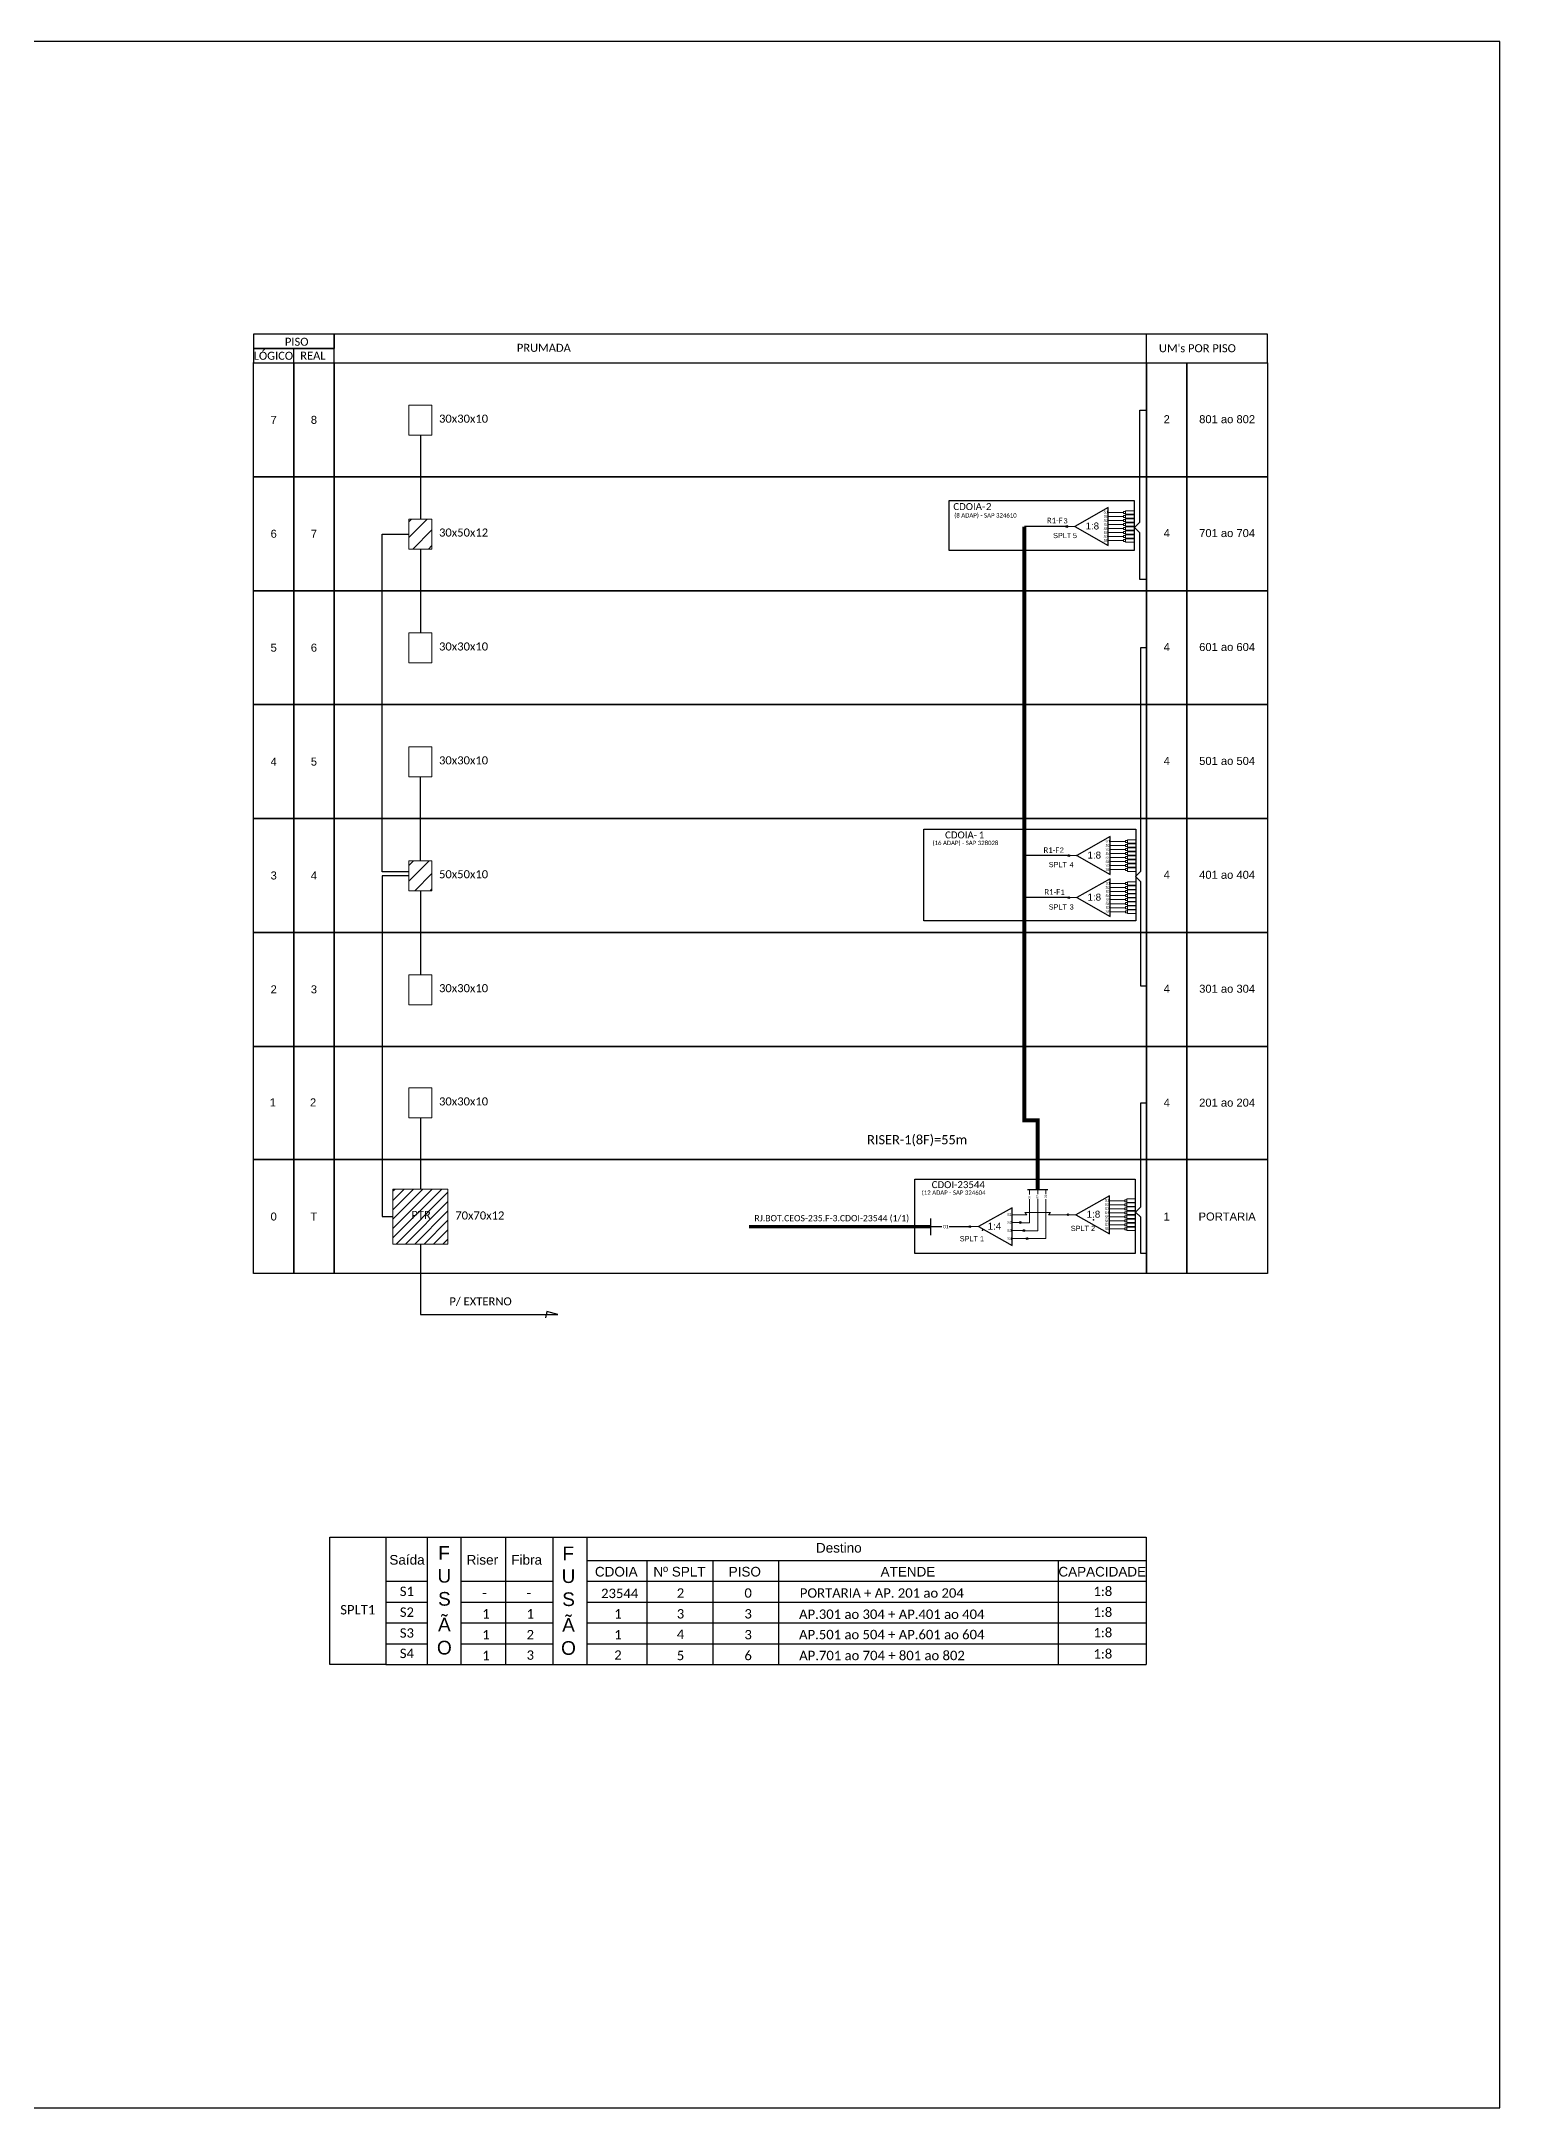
# Model space of a CAD drawing. Extents: x -89 to 749, y 705 to 1299.
# Drawn here: x 330 to 749, y 705 to 1299 of the extents above; entities that cross this region are included whole.
import ezdxf
from ezdxf.enums import TextEntityAlignment as Align

# ---------------------------------------------------------------- set-up
doc = ezdxf.new("R2010")
doc.units = 0
doc.styles.add('ARIAL', font='arial.ttf')
doc.styles.add('WMF-Calibri0', font='calibri.ttf')

# ---------------------------------------------------------------- blocks, each defined once
blk = doc.blocks.new('SPLT_1-8_SC-APC')
at = {"color": 1}
blk.add_lwpolyline([(-7.37, -2.1), (-17.04, -7.55), (-7.37, -13), (-7.37, -2.1)], dxfattribs=at)
at = {"color": 3, "lineweight": 0}
for points in [[(-2.99, -3.51), (-7.37, -3.51)], [(-7.37, -4.66), (-2.99, -4.66)], [(-7.37, -5.82), (-2.99, -5.82)], [(-2.41, -3.02), (-2.41, -4)], [(-2.41, -3.02), (0, -3.02)], [(-2.41, -4), (0, -4)], [(-2.41, -4.17), (-2.41, -5.16)], [(-2.41, -4.17), (0, -4.17)], [(-2.41, -5.16), (0, -5.16)], [(-2.41, -5.32), (-2.41, -6.31)], [(-2.41, -5.32), (0, -5.32)], [(-7.37, -6.97), (-2.99, -6.97)], [(-7.37, -8.12), (-2.99, -8.12)], [(-7.37, -9.28), (-2.99, -9.28)], [(-7.37, -10.43), (-2.99, -10.43)], [(-7.37, -11.58), (-2.99, -11.58)], [(-2.41, -6.31), (0, -6.31)], [(-2.41, -6.48), (-2.41, -7.46)], [(-2.41, -6.48), (0, -6.48)], [(-2.41, -7.46), (0, -7.46)], [(-2.41, -7.63), (-2.41, -8.62)], [(-2.41, -7.63), (0, -7.63)], [(-2.41, -8.62), (0, -8.62)], [(-2.41, -8.78), (-2.41, -9.77)], [(-2.41, -8.78), (0, -8.78)], [(-2.41, -9.77), (0, -9.77)], [(-2.41, -9.94), (-2.41, -10.92)], [(-2.41, -9.94), (0, -9.94)], [(-2.41, -10.92), (0, -10.92)], [(-2.41, -11.09), (-2.41, -12.08)], [(-2.41, -11.09), (0, -11.09)], [(-2.41, -12.08), (0, -12.08)]]:
    blk.add_lwpolyline(points, dxfattribs=at)
for points in [[(-2.99, -3.22), (-2.41, -3.22), (-2.41, -3.8), (-2.99, -3.8)], [(-2.99, -4.38), (-2.41, -4.38), (-2.41, -4.95), (-2.99, -4.95)], [(-2.99, -5.53), (-2.41, -5.53), (-2.41, -6.1), (-2.99, -6.1)], [(-2.99, -6.68), (-2.41, -6.68), (-2.41, -7.26), (-2.99, -7.26)], [(-2.99, -7.84), (-2.41, -7.84), (-2.41, -8.41), (-2.99, -8.41)], [(-2.99, -8.99), (-2.41, -8.99), (-2.41, -9.56), (-2.99, -9.56)], [(-2.99, -10.14), (-2.41, -10.14), (-2.41, -10.72), (-2.99, -10.72)], [(-2.99, -11.3), (-2.41, -11.3), (-2.41, -11.87), (-2.99, -11.87)]]:
    blk.add_lwpolyline(points, close=True, dxfattribs=at)
at = {"color": 1, "lineweight": 0}
blk.add_lwpolyline([(-17.04, -7.55), (-19.26, -7.55)], dxfattribs=at)
at = {"color": 1, "style": 'ARIAL'}
for s, height, p in [('S1', 0.75, (-8.74, -3.78)), ('S2', 0.75, (-8.74, -4.97)), ('S3', 0.75, (-8.74, -6.18)), ('1:8', 2, (-13.91, -8.4)), ('S4', 0.75, (-8.74, -7.36)), ('S5', 0.75, (-8.74, -8.57)), ('S6', 0.75, (-8.74, -9.69)), ('S7', 0.75, (-8.74, -10.78)), ('S8', 0.75, (-8.74, -11.9))]:
    blk.add_text(s, height=height, dxfattribs=at).set_placement(p)
blk = doc.blocks.new('SPLITTER_')
blk.add_point((0, 0))
at = {"style": 'ARIAL', "flags": 4}
blk.add_attdef('SPLT', (0, -3.26), '', height=1.5, dxfattribs=at)

msp = doc.modelspace()

# ---------------------------------------------------------------- hatches: boundary and pattern name
h = msp.add_hatch()
h.set_pattern_fill('ANSI31', color=1, style=0)
h.set_pattern_definition([(45, (-612.606, 148.5947), (-2.245064, 2.245064), [])])
h.paths.add_polyline_path([(442.25, 1161.69), (435.63, 1161.69), (435.63, 1153.07), (442.25, 1153.07)])
h.paths.add_polyline_path([(442.25, 1063.46), (435.63, 1063.46), (435.63, 1054.84), (442.25, 1054.84)])
h.paths.add_polyline_path([(443.91, 1156.04), (458.94, 1156.04), (458.94, 1159.58), (443.91, 1159.58)], flags=9)
h = msp.add_hatch(color=3)
h.dxf.hatch_style = 1
edge = h.paths.add_edge_path()
edge.add_arc((624.83, 1159.55), 0.256, 0, 360)
h = msp.add_hatch(color=3)
h.dxf.hatch_style = 1
edge = h.paths.add_edge_path()
edge.add_arc((625.41, 1064.96), 0.256, 0, 360)
h = msp.add_hatch(color=3)
h.dxf.hatch_style = 1
edge = h.paths.add_edge_path()
edge.add_arc((625.41, 1052.86), 0.256, 0, 360)
h = msp.add_hatch()
h.set_pattern_fill('ANSI31', color=1, scale=0.6)
h.set_pattern_definition([(45, (-345.564, 3640.3549), (-1.3470384, 1.3470384), [])])
h.paths.add_polyline_path([(446.85, 953.29), (446.85, 969.1), (431.04, 969.1), (431.04, 953.29)])
h.paths.add_polyline_path([(435.78, 959.92), (442.58, 959.92), (442.58, 963.4), (435.78, 963.4)], flags=24)
h = msp.add_hatch(color=3)
h.dxf.hatch_style = 1
edge = h.paths.add_edge_path()
edge.add_arc((596.89, 958.29), 0.256, 0, 360)
h = msp.add_hatch(color=3)
h.dxf.hatch_style = 1
edge = h.paths.add_edge_path()
edge.add_arc((611.43, 959.47), 0.256, 0, 360)
h = msp.add_hatch(color=3)
h.dxf.hatch_style = 1
edge = h.paths.add_edge_path()
edge.add_arc((612.41, 957.15), 0.256, 0, 360)
h = msp.add_hatch(color=3)
h.dxf.hatch_style = 1
edge = h.paths.add_edge_path()
edge.add_arc((625.14, 961.72), 0.256, 0, 360)
h = msp.add_hatch(color=3)
h.dxf.hatch_style = 1
edge = h.paths.add_edge_path()
edge.add_arc((613.41, 954.85), 0.256, 0, 360)

# ---------------------------------------------------------------- linework, layer by layer
at = {"color": 7}
for p, q in [((412.96, 868.99), (647.64, 868.99)), ((412.96, 832.4), (412.96, 868.99)), ((429.04, 868.99), (429.04, 832.4)), ((440.93, 868.99), (440.93, 832.4)), ((450.7, 832.4), (450.7, 868.99)), ((463.45, 868.99), (463.45, 832.4)), ((477.04, 868.99), (477.04, 832.4)), ((486.82, 868.99), (486.82, 832.4)), ((647.64, 868.99), (647.64, 832.4)), ((486.82, 862.34), (647.64, 862.34)), ((504.02, 862.34), (504.02, 832.4)), ((522.99, 862.34), (522.99, 832.4)), ((541.92, 862.34), (541.92, 832.4)), ((622.31, 862.34), (622.31, 832.4)), ((429.04, 856.35), (440.93, 856.35)), ((450.7, 856.35), (477.04, 856.35)), ((486.82, 856.35), (647.64, 856.35)), ((429.04, 850.36), (440.93, 850.36)), ((450.7, 850.36), (477.04, 850.36)), ((486.82, 850.36), (647.64, 850.36)), ((429.04, 844.38), (440.93, 844.38)), ((450.7, 844.38), (477.04, 844.38)), ((486.82, 844.38), (622.31, 844.38)), ((622.31, 844.38), (647.64, 844.38)), ((429.04, 838.39), (440.93, 838.39)), ((450.7, 838.39), (477.04, 838.39)), ((486.82, 838.39), (647.64, 838.39)), ((429.04, 832.4), (440.93, 832.4)), ((450.7, 832.4), (477.04, 832.4)), ((486.82, 832.4), (647.64, 832.4))]:
    msp.add_line(p, q, dxfattribs=at)
for points in [[(-89.32, 705.02), (749.25, 705.02), (749.25, 1299.02), (-89.32, 1299.02), (-89.32, 705.02)], [(414.13, 1206.59), (682.5, 1206.59), (682.5, 1214.81), (414.13, 1214.81), (414.13, 1214.81), (414.13, 1210.7)], [(647.75, 1206.59), (647.75, 1214.81)], [(402.56, 1206.59), (402.56, 1210.7)]]:
    msp.add_lwpolyline(points)
for points in [[(390.98, 1210.7), (414.13, 1210.7), (414.13, 1214.81), (390.98, 1214.81)], [(390.98, 1206.59), (414.13, 1206.59), (414.13, 1210.7), (390.98, 1210.7)]]:
    msp.add_lwpolyline(points, close=True)
for points in [[(390.98, 1206.59), (402.56, 1206.59), (402.56, 1173.84), (390.98, 1173.84)], [(402.56, 1206.59), (414.13, 1206.59), (414.13, 1173.84), (402.56, 1173.84)], [(414.13, 1206.59), (647.75, 1206.59), (647.75, 1173.84), (414.13, 1173.84)], [(647.75, 1206.59), (659.32, 1206.59), (659.32, 1173.84), (647.75, 1173.84)], [(659.32, 1206.59), (682.46, 1206.59), (682.46, 1173.84), (659.32, 1173.84)], [(390.98, 1173.84), (402.56, 1173.84), (402.56, 1141.1), (390.98, 1141.1)], [(402.56, 1173.84), (414.13, 1173.84), (414.13, 1141.1), (402.56, 1141.1)], [(414.13, 1173.84), (647.75, 1173.84), (647.75, 1141.1), (414.13, 1141.1)], [(647.75, 1173.84), (659.32, 1173.84), (659.32, 1141.1), (647.75, 1141.1)], [(659.32, 1173.84), (682.46, 1173.84), (682.46, 1141.1), (659.32, 1141.1)], [(390.98, 1141.1), (402.56, 1141.1), (402.56, 1108.35), (390.98, 1108.35)], [(402.56, 1141.1), (414.13, 1141.1), (414.13, 1108.35), (402.56, 1108.35)], [(414.13, 1141.1), (647.75, 1141.1), (647.75, 1108.35), (414.13, 1108.35)], [(647.75, 1141.1), (659.32, 1141.1), (659.32, 1108.35), (647.75, 1108.35)], [(659.32, 1141.1), (682.46, 1141.1), (682.46, 1108.35), (659.32, 1108.35)], [(390.98, 1108.35), (402.56, 1108.35), (402.56, 1075.61), (390.98, 1075.61)], [(402.56, 1108.35), (414.13, 1108.35), (414.13, 1075.61), (402.56, 1075.61)], [(414.13, 1108.35), (647.75, 1108.35), (647.75, 1075.61), (414.13, 1075.61)], [(647.75, 1108.35), (659.32, 1108.35), (659.32, 1075.61), (647.75, 1075.61)], [(659.32, 1108.35), (682.46, 1108.35), (682.46, 1075.61), (659.32, 1075.61)], [(390.98, 1075.61), (402.56, 1075.61), (402.56, 1042.87), (390.98, 1042.87)], [(402.56, 1075.61), (414.13, 1075.61), (414.13, 1042.87), (402.56, 1042.87)], [(414.13, 1075.61), (647.75, 1075.61), (647.75, 1042.87), (414.13, 1042.87)], [(647.75, 1075.61), (659.32, 1075.61), (659.32, 1042.87), (647.75, 1042.87)], [(659.32, 1075.61), (682.46, 1075.61), (682.46, 1042.87), (659.32, 1042.87)], [(390.98, 1042.87), (402.56, 1042.87), (402.56, 1010.12), (390.98, 1010.12)], [(402.56, 1042.87), (414.13, 1042.87), (414.13, 1010.12), (402.56, 1010.12)], [(414.13, 1042.87), (647.75, 1042.87), (647.75, 1010.12), (414.13, 1010.12)], [(647.75, 1042.87), (659.32, 1042.87), (659.32, 1010.12), (647.75, 1010.12)], [(659.32, 1042.87), (682.46, 1042.87), (682.46, 1010.12), (659.32, 1010.12)], [(390.98, 1010.12), (402.56, 1010.12), (402.56, 977.57), (390.98, 977.57)], [(402.56, 1010.12), (414.13, 1010.12), (414.13, 977.57), (402.56, 977.57)], [(414.13, 1010.12), (647.75, 1010.12), (647.75, 977.57), (414.13, 977.57)], [(647.75, 1010.12), (659.32, 1010.12), (659.32, 977.57), (647.75, 977.57)], [(659.32, 1010.12), (682.46, 1010.12), (682.46, 977.57), (659.32, 977.57)], [(390.98, 977.57), (402.56, 977.57), (402.56, 944.82), (390.98, 944.82)], [(402.56, 977.57), (414.13, 977.57), (414.13, 944.82), (402.56, 944.82)], [(414.13, 977.57), (647.75, 977.57), (647.75, 944.82), (414.13, 944.82)], [(647.75, 977.57), (659.32, 977.57), (659.32, 944.82), (647.75, 944.82)], [(659.32, 977.57), (682.46, 977.57), (682.46, 944.82), (659.32, 944.82)]]:
    msp.add_lwpolyline(points, close=True, dxfattribs=at)
at = {"color": 0, "lineweight": 0}
for points in [[(435.63, 1194.43), (442.25, 1194.43), (442.25, 1185.81), (435.63, 1185.81)], [(435.63, 1128.94), (442.25, 1128.94), (442.25, 1120.32), (435.63, 1120.32)], [(435.63, 1096.2), (442.25, 1096.2), (442.25, 1087.58), (435.63, 1087.58)], [(435.63, 1030.71), (442.25, 1030.71), (442.25, 1022.09), (435.63, 1022.09)], [(435.63, 998.16), (442.25, 998.16), (442.25, 989.54), (435.63, 989.54)]]:
    msp.add_lwpolyline(points, close=True, dxfattribs=at)
at = {"color": 3}
for points in [[(647.75, 1144.35), (645.81, 1144.35), (645.8, 1157.74), (644.24, 1159.25), (645.8, 1160.76), (645.8, 1193.04), (647.75, 1193.04)], [(438.94, 1185.81), (438.94, 1161.69)], [(435.63, 1060.3), (427.92, 1060.3), (427.92, 1157.38), (435.63, 1157.38)], [(438.94, 1153.07), (438.94, 1128.94)], [(647.75, 1027.46), (646.1, 1027.46), (646.1, 1057.43), (644.53, 1058.94), (646.1, 1060.45), (646.09, 1124.73), (647.75, 1124.73)], [(438.94, 1063.46), (438.94, 1087.58)], [(435.63, 1059.15), (427.92, 1059.15)], [(435.63, 1059.15), (427.99, 1059.15), (427.99, 961.2), (431.04, 961.2)], [(438.94, 1054.84), (438.94, 1030.71)], [(647.75, 950.52), (646.09, 950.52), (646.1, 960.99), (644.53, 962.49), (646.1, 964), (646.09, 993.85), (647.75, 993.85)], [(438.94, 989.54), (438.94, 969.1)], [(585.73, 958.29), (588.89, 958.29)], [(590.97, 958.29), (596.89, 958.29)]]:
    msp.add_lwpolyline(points, dxfattribs=at)
at = {"color": 1}
for points in [[(591, 1167), (644.12, 1167), (644.12, 1152.68), (591, 1152.68)], [(583.71, 1072.5), (644.67, 1072.5), (644.67, 1046.23), (583.71, 1046.23)], [(581.1, 971.96), (644.43, 971.96), (644.43, 950.54), (581.1, 950.54)]]:
    msp.add_lwpolyline(points, close=True, dxfattribs=at)
at = {"color": 1, "lineweight": 0}
for points in [[(435.63, 1161.69), (442.25, 1161.69), (442.25, 1153.07), (435.63, 1153.07)], [(435.63, 1063.46), (442.25, 1063.46), (442.25, 1054.84), (435.63, 1054.84)], [(431.04, 969.1), (446.85, 969.1), (446.85, 953.29), (431.04, 953.29)]]:
    msp.add_lwpolyline(points, close=True, dxfattribs=at)
at = {"color": 5, "const_width": 1.1}
msp.add_lwpolyline([(616.42, 968.92), (616.42, 988.84), (616.42, 988.84), (612.59, 988.84), (612.59, 1159.55)], dxfattribs=at)
at = {"color": 5}
for points in [[(624.83, 1159.55), (612.59, 1159.55)], [(625.41, 1064.96), (612.59, 1064.96)], [(625.41, 1052.86), (612.59, 1052.86)], [(613.51, 968.92), (619.33, 968.92)]]:
    msp.add_lwpolyline(points, dxfattribs=at)
at = {"color": 1}
for points in [[(644.67, 1048.61), (644.67, 1048.61), (644.67, 1046.23), (583.71, 1046.23), (583.71, 1072.5), (591.54, 1072.5)], [(609.04, 963.74), (599.37, 958.29), (609.04, 952.84), (609.04, 963.74)], [(585.73, 955.88), (585.73, 960.6)], [(438.94, 953.29), (438.94, 933.07), (478.44, 933.07), (475.33, 933.86), (474.88, 932.09)]]:
    msp.add_lwpolyline(points, dxfattribs=at)
at = {"color": 5, "lineweight": 0}
for points in [[(614.1, 968.89), (614.1, 967.57)], [(616.42, 968.92), (616.42, 967.6)], [(618.73, 968.92), (618.73, 967.63)], [(611.67, 959.43), (614.1, 959.43), (614.1, 966.15)], [(613.65, 954.85), (618.73, 954.85), (618.73, 966.21)], [(616.42, 966.18), (616.42, 957.1)], [(612.65, 957.1), (616.42, 957.1)]]:
    msp.add_lwpolyline(points, dxfattribs=at)
at = {"color": 7, "lineweight": 0}
for points in [[(613.29, 961.72), (612.73, 962.34), (616.42, 962.34)], [(619.55, 961.72), (620.1, 962.34), (616.42, 962.34)], [(609.04, 961.72), (613.29, 961.72)], [(609.04, 959.47), (611.43, 959.47)], [(609.04, 957.15), (612.41, 957.15)], [(619.55, 961.72), (624.88, 961.72)], [(609.04, 954.85), (613.41, 954.85)]]:
    msp.add_lwpolyline(points, dxfattribs=at)
at = {"color": 1, "const_width": 1}
msp.add_lwpolyline([(533.38, 958.29), (585.73, 958.29)], dxfattribs=at)
at = {"color": 1, "lineweight": 0}
msp.add_lwpolyline([(599.37, 958.29), (597.15, 958.29)], dxfattribs=at)
at = {"color": 7}
for points in [[(429.04, 832.4), (412.96, 832.4)], [(440.93, 832.4), (486.82, 832.4)]]:
    msp.add_lwpolyline(points, dxfattribs=at)
at = {"color": 3}
for centre in [(624.83, 1159.55), (625.41, 1064.96), (625.41, 1052.86), (596.89, 958.29), (611.43, 959.47), (612.41, 957.15), (625.14, 961.72), (613.41, 954.85)]:
    msp.add_circle(centre, 0.256, dxfattribs=at)
at = {"color": 7}
for p in [(390.98, 1206.59), (390.98, 1173.84), (390.98, 1141.1), (390.98, 1108.35), (390.98, 1075.61), (390.98, 1042.87), (390.98, 1010.12), (390.98, 977.57)]:
    msp.add_point(p, dxfattribs=at)
msp.add_point((627.63, 1064.96))

# ---------------------------------------------------------------- block references
at = {"color": 3}
for p in [(644.1, 1167.1), (644.67, 1072.5), (644.67, 1060.41), (644.43, 969.26)]:
    msp.add_blockref('SPLT_1-8_SC-APC', p, dxfattribs=at)
ref = msp.add_blockref('SPLITTER_', (600.55, 957.32), dxfattribs=dict(xscale=-1))
ref.add_attrib('SPLT', 'SPLT 1', (594.02, 954.06), dxfattribs={"height": 1.5, "style": 'ARIAL'})
ref = msp.add_blockref('SPLITTER_', (632.47, 960.29), dxfattribs=dict(xscale=-1))
ref.add_attrib('SPLT', 'SPLT 2', (625.94, 957.03), dxfattribs={"height": 1.5, "style": 'ARIAL'})

# ---------------------------------------------------------------- texts
at = {"style": 'WMF-Calibri0'}
for s, height, p in [('     PISO', 2.3, (395.95, 1211.51)), ('PRUMADA', 2.3, (466.69, 1209.77)), ("UM's POR PISO", 2.3, (651.28, 1209.65)), ('  LÓGICO', 2.3, (389.4, 1207.48)), ('    REAL', 2.3, (401.16, 1207.53)), ('30x30x10', 2.317, (444.31, 1189.4)), ('30x30x10', 2.317, (444.31, 1123.91)), ('30x30x10', 2.317, (444.31, 1091.17)), ('30x30x10', 2.317, (444.31, 1025.68)), ('30x30x10', 2.317, (444.31, 993.13)), ('PTR', 2.317, (436.35, 960.51)), ('70x70x12', 2.317, (448.98, 960.34)), ('P/ EXTERNO', 2.317, (447.29, 935.65))]:
    msp.add_text(s, height=height, dxfattribs=at).set_placement(p)
at = {"color": 7, "style": 'ARIAL'}
for s, height, p in [('7', 2.3, (396.77, 1190.21)), ('8', 2.3, (408.34, 1190.21)), ('2', 2.3, (653.53, 1190.4)), ('801 ao 802', 2.3, (670.89, 1190.4)), ('6', 2.3, (396.77, 1157.47)), ('7', 2.3, (408.34, 1157.47)), ('4', 2.3, (653.53, 1157.66)), ('701 ao 704', 2.3, (670.89, 1157.66)), ('5', 2.3, (396.77, 1124.73)), ('6', 2.3, (408.34, 1124.73)), ('4', 2.3, (653.53, 1124.91)), ('601 ao 604', 2.3, (670.89, 1124.91)), ('4', 2.3, (396.77, 1091.98)), ('5', 2.3, (408.34, 1091.98)), ('4', 2.3, (653.53, 1092.17)), ('501 ao 504', 2.3, (670.89, 1092.17)), ('3', 2.3, (396.77, 1059.24)), ('4', 2.3, (408.34, 1059.24)), ('4', 2.3, (653.53, 1059.43)), ('401 ao 404', 2.3, (670.89, 1059.43)), ('2', 2.3, (396.77, 1026.5)), ('3', 2.3, (408.34, 1026.5)), ('4', 2.3, (653.53, 1026.68)), ('301 ao 304', 2.3, (670.89, 1026.68)), ('1', 2.3, (396.53, 994)), ('2', 2.3, (408.1, 994)), ('4', 2.3, (653.53, 993.94)), ('201 ao 204', 2.3, (670.89, 993.94)), ('0', 2.3, (396.77, 961.2)), ('T', 2.3, (408.34, 961.2)), ('1', 2.3, (653.53, 961.2)), ('PORTARIA', 2.3, (670.89, 961.2)), ('Destino', 2.776, (559.25, 865.97)), ('Saída', 2.776, (435.1, 862.51)), ('Riser', 2.776, (456.76, 862.51)), ('Fibra', 2.776, (469.51, 862.51)), ('CDOIA', 2.776, (495.27, 859.1)), ('Nº SPLT', 2.776, (513.43, 859.1)), ('PISO', 2.776, (532.22, 859.1)), ('ATENDE', 2.776, (579.12, 859.1)), ('CAPACIDADE', 2.776, (634.98, 859.1))]:
    msp.add_text(s, height=height, dxfattribs=at).set_placement(p, align=Align.MIDDLE_CENTER)
at = {"color": 1}
for s, height, style, p in [('CDOIA-', 2, 'WMF-Calibri0', (592.17, 1164.28)), ('2', 2, 'WMF-Calibri0', (601.55, 1164.28)), ('30x50x12', 2.317, 'WMF-Calibri0', (444.31, 1156.66)), ('CDOIA-', 2, 'WMF-Calibri0', (589.8, 1069.89)), ('1', 2, 'WMF-Calibri0', (599.48, 1069.89)), ('50x50x10', 2.317, 'WMF-Calibri0', (444.31, 1058.43)), ('CDOI-23544', 2, 'WMF-Calibri0', (585.95, 969.36)), ('1:4', 2, 'ARIAL', (602.05, 957.44)), ('S1', 0.75, 'ARIAL', (607.67, 961.36)), ('S2', 0.75, 'ARIAL', (607.67, 959.11)), ('S3', 0.75, 'ARIAL', (607.67, 956.75)), ('S4', 0.75, 'ARIAL', (607.67, 954.49))]:
    msp.add_text(s, height=height, dxfattribs=dict(at, style=style)).set_placement(p)
at = {"color": 1, "style": 'WMF-Calibri0'}
for s, p in [('(8 ADAP) - SAP 324610', (601.41, 1162.13)), ('(16 ADAP) - SAP 328028', (595.65, 1067.97)), ('(12 ADAP - SAP 324604', (592.26, 967.44))]:
    msp.add_text(s, height=1.25, dxfattribs=at).set_placement(p, align=Align.CENTER)
at = {"color": 5, "style": 'WMF-Calibri0'}
for s, height, p in [('R1-F', 1.6, (619.09, 1160.48)), ('R1-F', 1.6, (618.1, 1065.74)), ('R1-F', 1.6, (618.36, 1053.7)), ('RISER-1(8F)=55m', 2.6457, (567.37, 981.96))]:
    msp.add_text(s, height=height, dxfattribs=at).set_placement(p)
at = {"color": 5, "style": 'ARIAL'}
for s, p in [('3', (624.46, 1160.44)), ('2', (623.37, 1065.77)), ('1', (623.65, 1053.67))]:
    msp.add_text(s, height=1.5, dxfattribs=at).set_placement(p, align=Align.CENTER)
at = {"color": 7, "style": 'ARIAL'}
for s, p in [('SPLT', (623.47, 1156.21)), ('5', (627.14, 1156.21)), ('SPLT', (622.2, 1061.62)), ('4', (626.19, 1061.62)), ('SPLT', (622.2, 1049.44)), ('3', (626.19, 1049.44))]:
    msp.add_text(s, height=1.5, dxfattribs=at).set_placement(p, align=Align.CENTER)
at = {"style": 'ARIAL'}
for s, p in [('01', (614.02, 966.83)), ('02', (616.34, 966.86)), ('03', (618.76, 966.92))]:
    msp.add_text(s, height=0.617, rotation=90, dxfattribs=at).set_placement(p, align=Align.MIDDLE_CENTER)
at = {"color": 1, "style": 'WMF-Calibri0'}
msp.add_text('RJ.BOT.CEOS-235.F-3.CDOI-23544 (1/1)', height=1.7898, dxfattribs=at).set_placement((557.23, 960.72, 3.73), align=Align.MIDDLE_CENTER)
at = {"style": 'ARIAL'}
msp.add_text('01', height=1, dxfattribs=at).set_placement((590.02, 958.29), align=Align.MIDDLE_CENTER)
at = {"color": 7, "linetype": 'Continuous', "style": 'ARIAL'}
for s, p in [('F', (444.07, 862.51)), ('F', (479.75, 862.4)), ('U', (443.87, 855.95)), ('U', (479.55, 855.85)), ('S', (444.03, 849.33)), ('S', (479.72, 849.23)), ('Ã', (444.01, 841.93)), ('Ã', (479.7, 841.82)), ('O', (443.7, 835.3)), ('O', (479.39, 835.2))]:
    msp.add_text(s, height=3.93, dxfattribs=at).set_placement(p)
at = {"color": 7, "style": 'WMF-Calibri0'}
for s, height, p in [('-', 2.7, (456.73, 851.62)), ('-', 2.7, (469.48, 851.62)), ('23544', 2.704, (490.9, 851.51)), ('2', 2.7, (512.67, 851.62)), ('0', 2.7, (532.11, 851.62)), (' PORTARIA + AP. 201 ao 204  ', 2.7044, (547.08, 851.62)), ('1', 2.7, (456.73, 845.64)), ('1', 2.7, (469.48, 845.64)), ('1', 2.7, (494.68, 845.64)), ('3', 2.7, (512.67, 845.64)), ('3', 2.7, (532.11, 845.64)), ('AP.301 ao 304 + AP.401 ao 404 ', 2.7044, (547.82, 845.52)), ('1', 2.7, (456.73, 839.65)), ('2', 2.7, (469.48, 839.65)), ('1', 2.7, (494.68, 839.65)), ('4', 2.7, (512.67, 839.77)), ('3', 2.7, (532.11, 839.65)), ('AP.501 ao 504 + AP.601 ao 604', 2.7044, (547.82, 839.68)), ('1', 2.7, (456.73, 833.66)), ('3', 2.7, (469.48, 833.78)), ('2', 2.7, (494.68, 833.78)), ('5', 2.7, (512.67, 833.66)), ('6', 2.7, (532.11, 833.66)), ('AP.701 ao 704 + 801 ao 802', 2.7044, (547.86, 833.66))]:
    msp.add_text(s, height=height, dxfattribs=at).set_placement(p)
at = {"color": 7, "lineweight": 0, "style": 'WMF-Calibri0', "flags": 8}
for tag, p, s in [('SPLT1', (415.91, 846.81), 'XX'), ('S1', (433.03, 852.1), 'S1'), ('1:8', (632.45, 852.1), '1:8'), ('S2', (433.03, 846.11), 'S2'), ('1:8', (632.45, 846.11), '1:8'), ('S3', (433.03, 840.13), 'S3'), ('1:8', (632.45, 840.24), '1:8'), ('S4', (433.03, 834.26), 'S4'), ('1:8', (632.45, 834.14), '1:8')]:
    msp.add_attdef(tag, p, s, height=2.704, dxfattribs=at)

doc.saveas('drawing.dxf')
